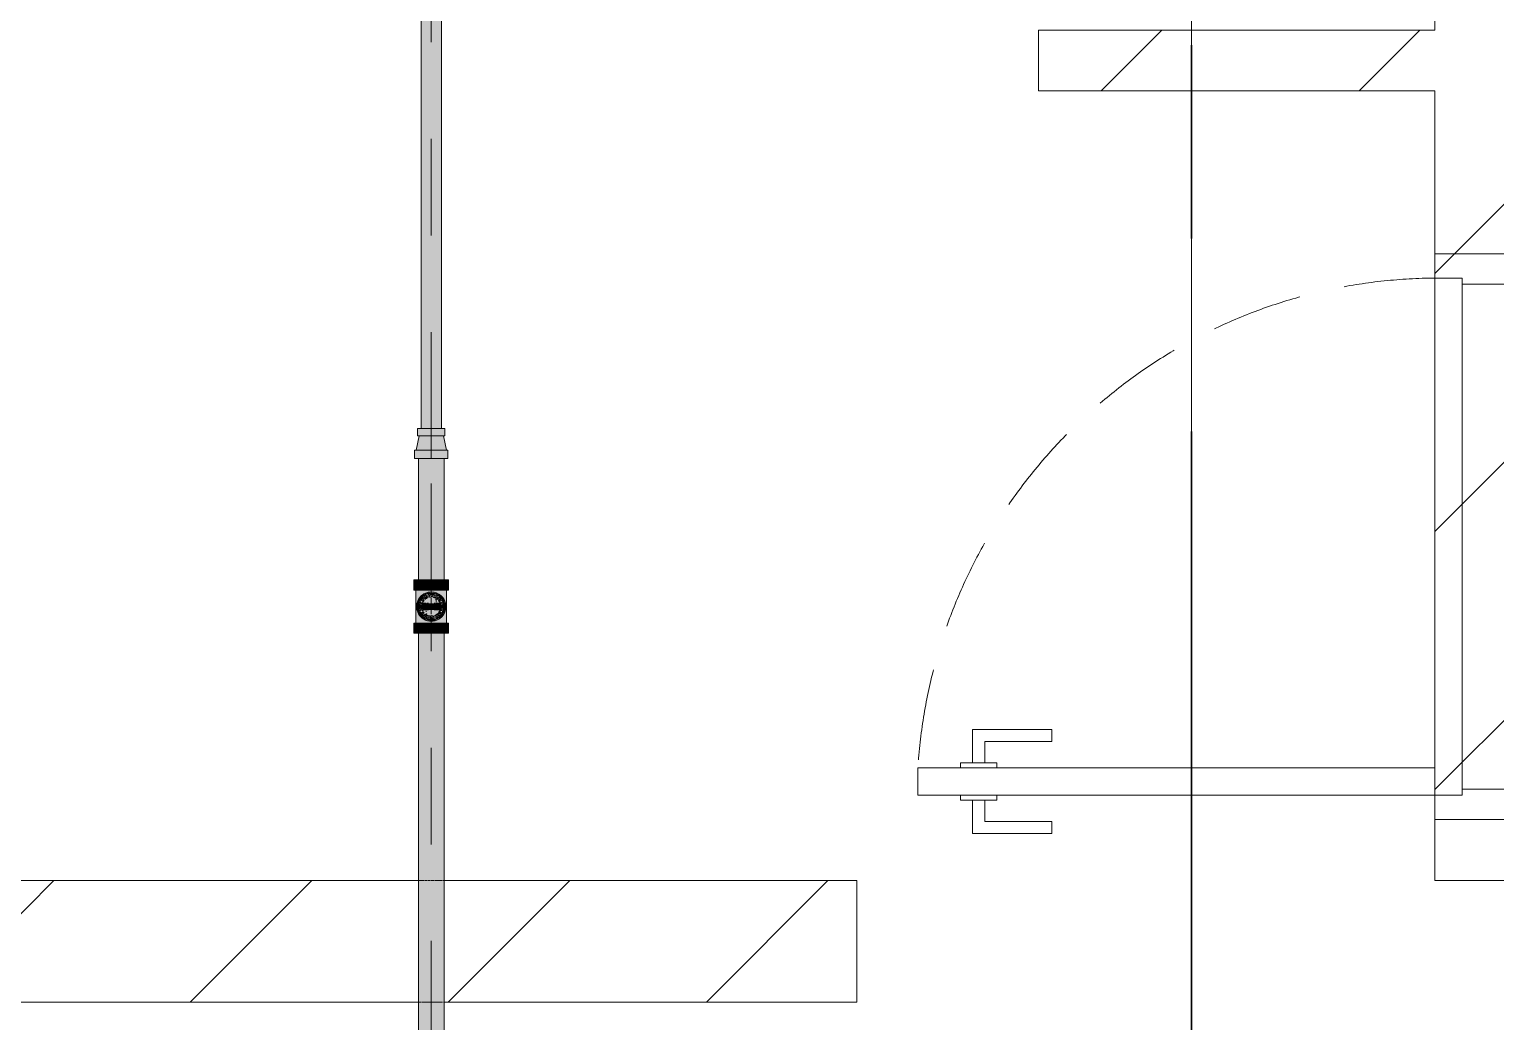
# Model space of a CAD drawing. Header units: millimetres. Extents: x -4000 to 187956, y -58990 to 162485.
# Drawn here: x 3589 to 6000, y 135768 to 137399 of the extents above; entities that cross this region are included whole.
import ezdxf

# ---------------------------------------------------------------- set-up
doc = ezdxf.new("R2010")
doc.units = ezdxf.units.MM
for name, pattern in [('Dash - 1_5mm', [225, 150, -75]), ('Dash 1_16_', [317.5, 158.75, -158.75]), ('Grid Line', [2222.5, 1270, -317.5, 317.5, -317.5]), ('Grid Line 12_5mm', [2150, 1250, -300, 300, -300])]:
    doc.linetypes.add(name, pattern=pattern)
for name, color, linetype, lineweight in [('A-DOOR', 31, 'Continuous', 13), ('A-DOOR-FRAM', 31, 'Continuous', 13), ('A-WALL', 113, 'Continuous', 13), ('A-WALL-PATT', 111, 'Continuous', 13), ('F-SPRN', 3, 'Continuous', 9), ('P-PIPE', 3, 'Continuous', 9), ('P-PIPE-CNTR', 3, 'Continuous', 9), ('S-GRID', 1, 'Continuous', 30)]:
    doc.layers.add(name, color=color, linetype=linetype, lineweight=lineweight)
pattern_1 = [(45, (0, 0), (-212.13203, 212.13203), [])]

# ---------------------------------------------------------------- blocks, each defined once
blk = doc.blocks.new('MP_DR_Single Swing_Miscellaneous - 2200x850_FR_SOLID CORE-V762-FFS - TANG 1')
at = {"layer": 'A-DOOR', "color": 163, "lineweight": 15}
for p, q in [((425, -100), (380, -100)), ((380, -820), (380, -880)), ((425, -880), (425, -820))]:
    blk.add_line(p, q, dxfattribs=at)
at = {"layer": 'A-DOOR', "color": 174, "lineweight": 15}
for p, q in [((380, -100), (380, -820)), ((425, -820), (425, -100)), ((380, -880), (380, -950)), ((425, -950), (425, -880)), ((380, -950), (425, -950))]:
    blk.add_line(p, q, dxfattribs=at)
at = {"layer": 'A-DOOR', "lineweight": 9}
for p, q in [((337, -730), (317, -730)), ((317, -730), (317, -860)), ((337, -840), (337, -730)), ((488, -730), (468, -730)), ((468, -730), (468, -840)), ((488, -860), (488, -730)), ((372, -840), (337, -840)), ((380, -820), (372, -820)), ((372, -820), (372, -840)), ((372, -840), (372, -860)), ((372, -860), (372, -840)), ((380, -880), (380, -820)), ((425, -820), (425, -880)), ((433, -820), (425, -820)), ((433, -840), (433, -820)), ((433, -860), (433, -840)), ((468, -840), (433, -840)), ((433, -840), (433, -860)), ((317, -860), (372, -860)), ((372, -860), (372, -880)), ((433, -880), (433, -860)), ((433, -860), (488, -860)), ((372, -880), (380, -880)), ((425, -880), (433, -880))]:
    blk.add_line(p, q, dxfattribs=at)
at = {"layer": 'A-DOOR', "linetype": 'Dash - 1_5mm', "lineweight": 9}
blk.add_arc((433.8, -92.8), 858.8, 180.4774, 266.4076, dxfattribs=at)
at = {"layer": 'A-DOOR-FRAM', "color": 91, "lineweight": 15}
for p, q in [((-465, -100), (-465, 100)), ((-465, 100), (465, 100)), ((465, 100), (465, -100)), ((380, -100), (-465, -100)), ((465, -100), (425, -100))]:
    blk.add_line(p, q, dxfattribs=at)
at = {"layer": 'A-DOOR-FRAM', "color": 81, "lineweight": 15}
for p, q in [((-465, 100), (-465, -100)), ((-415, 100), (-465, 100)), ((415, 100), (-415, 100)), ((-415, 100), (-415, -55)), ((-415, 100), (-415, -55)), ((415, -55), (415, 100)), ((415, 100), (465, 100)), ((415, -55), (415, 100)), ((465, 100), (465, -100)), ((-415, -55), (-425, -55)), ((-425, -55), (-425, -100)), ((425, -55), (-425, -55)), ((-425, -55), (-425, -100)), ((-415, -55), (415, -55)), ((425, -55), (415, -55)), ((425, -100), (425, -55)), ((425, -100), (425, -55)), ((-465, -100), (-425, -100)), ((-425, -100), (380, -100)), ((425, -100), (380, -100)), ((465, -100), (425, -100))]:
    blk.add_line(p, q, dxfattribs=at)
at = {"layer": 'A-DOOR-FRAM', "color": 71, "lineweight": 15}
blk.add_line((380, -100), (425, -100), dxfattribs=at)
blk = doc.blocks.new('CMF2_NHAXUONG_A_rvt-1-FFS - TANG 1')
at = {"layer": 'A-WALL-PATT', "lineweight": 9}
h = blk.add_hatch(dxfattribs=at)
h.set_pattern_fill('FP_12', color=250, style=0, pattern_type=2)
h.set_pattern_definition(pattern_1)
h.paths.add_polyline_path([(6100.2, 136000), (6100.2, 139800), (5900.2, 139800), (5900.2, 136000)])
h = blk.add_hatch(dxfattribs=at)
h.set_pattern_fill('FP_12', color=250, style=0, pattern_type=2)
h.set_pattern_definition(pattern_1)
h.paths.add_polyline_path([(5900.2, 137297.6), (5900.2, 137397.6), (5248.6, 137397.6), (5248.6, 137297.6)])
h = blk.add_hatch(dxfattribs=at)
h.set_pattern_fill('FP_12', color=250, style=0, pattern_type=2)
h.set_pattern_definition(pattern_1)
h.paths.add_polyline_path([(4949.8, 135799.9), (4949.8, 135999.9), (499.8, 135999.9), (499.8, 135799.9), (2823.6, 135799.9)])
at = {"layer": 'A-WALL', "color": 50, "lineweight": 15}
for p, q in [((5900.2, 139450.1), (5900.2, 137397.6)), ((5900.2, 137397.6), (5248.6, 137397.6)), ((5248.6, 137397.6), (5248.6, 137297.6)), ((5248.6, 137297.6), (5900.2, 137297.6)), ((5900.2, 137297.6), (5900.2, 136000)), ((4228.9, 135999.9), (3449.8, 135999.9)), ((4949.8, 135999.9), (4271.1, 135999.9)), ((4949.8, 135799.9), (4949.8, 135999.9)), ((5900.2, 136000), (6100.2, 136000)), ((1271.1, 135799.9), (4228.9, 135799.9)), ((4271.1, 135799.9), (4949.8, 135799.9))]:
    blk.add_line(p, q, dxfattribs=at)
at = {"layer": 'A-WALL', "color": 35, "lineweight": 15}
for p, q in [((5900.2, 137030.1), (5900.2, 136100.1)), ((5900.2, 137030.1), (6100.2, 137030.1)), ((5900.2, 136100.1), (6100.2, 136100.1)), ((4228.9, 135999.9), (3449.8, 135999.9)), ((4949.8, 135999.9), (4271.1, 135999.9)), ((4949.8, 135999.9), (4949.8, 135799.9)), ((1271.1, 135799.9), (4228.9, 135799.9)), ((4271.1, 135799.9), (4949.8, 135799.9))]:
    blk.add_line(p, q, dxfattribs=at)
at = {"layer": 'A-WALL', "color": 14, "lineweight": 15}
for p, q in [((4231.3, 135999.9), (4229.6, 135999.9)), ((4234.4, 135999.9), (4231.7, 135999.9)), ((4238.5, 135999.9), (4235.1, 135999.9)), ((4243.5, 135999.9), (4239.5, 135999.9)), ((4248.9, 135999.9), (4244.5, 135999.9)), ((4254.3, 135999.9), (4250, 135999.9)), ((4259.5, 135999.9), (4255.5, 135999.9)), ((4264, 135999.9), (4260.5, 135999.9)), ((4267.6, 135999.9), (4264.9, 135999.9)), ((4269.9, 135999.9), (4268.3, 135999.9)), ((4229.6, 135799.9), (4231.1, 135799.9)), ((4231.7, 135799.9), (4234, 135799.9)), ((4235.1, 135799.9), (4267.2, 135799.9)), ((4268.3, 135799.9), (4269.7, 135799.9))]:
    blk.add_line(p, q, dxfattribs=at)
at = {"layer": 'A-WALL', "color": 15, "lineweight": 15}
for p, q in [((4231.3, 135999.9), (4229.6, 135999.9)), ((4234.4, 135999.9), (4231.7, 135999.9)), ((4238.5, 135999.9), (4235.1, 135999.9)), ((4243.5, 135999.9), (4239.5, 135999.9)), ((4248.9, 135999.9), (4244.5, 135999.9)), ((4254.3, 135999.9), (4250, 135999.9)), ((4259.5, 135999.9), (4255.5, 135999.9)), ((4264, 135999.9), (4260.5, 135999.9)), ((4267.6, 135999.9), (4264.9, 135999.9)), ((4269.9, 135999.9), (4268.3, 135999.9)), ((4229.6, 135799.9), (4231.1, 135799.9)), ((4231.7, 135799.9), (4234, 135799.9)), ((4235.1, 135799.9), (4267.2, 135799.9)), ((4268.3, 135799.9), (4269.7, 135799.9))]:
    blk.add_line(p, q, dxfattribs=at)
at = {"layer": 'S-GRID', "linetype": 'Grid Line 12_5mm', "lineweight": 9}
blk.add_line((5500, 161185.2), (5500, -16487.4), dxfattribs=at)
at = {"layer": 'A-DOOR', "color": 250, "lineweight": 9, "rotation": 270}
blk.add_blockref('MP_DR_Single Swing_Miscellaneous - 2200x850_FR_SOLID CORE-V762-FFS - TANG 1', (6000.2, 136565.1), dxfattribs=at)
blk = doc.blocks.new('Sprinkler_Up - DN20-V192-FFS - TANG 1')
at = {"layer": 'F-SPRN', "transparency": 33554534}
for points in [[(-22.2, 0), (-3.9, 0.7), (-1.7, 2.9), (-1.2, 3.5), (-0.6, 4), (0.6, 4), (1.2, 3.5), (1.7, 2.9), (4.6, 0), (22.2, 0), (17.8, 13.2), (6.9, 21.2), (-6.9, 21.2), (-18, 13.1), (-20.5, 5.2)], [(3.4, -21.2), (6.9, -21.2), (18, -13.1), (22.2, 0), (3.9, -0.7), (1.7, -2.9), (1.2, -3.5), (0.6, -4), (-0.6, -4), (-1.2, -3.5), (-1.7, -2.9), (-4.6, 0), (-22.2, 0), (-18, -13.1), (-6.9, -21.2), (0, -21.2)], [(0, -16.7), (4.3, -16.1), (11.8, -11.8), (16.1, -4.3), (16.1, 4.3), (9.9, 13.2), (8.3, 14.4), (0, 16.7), (-4.3, 16.1), (-11.8, 11.8), (-16.1, 4.3), (-16.1, -4.3), (-11.8, -11.8), (-8.3, -14.4)], [(0, -15.6), (7.8, -13.5), (13.5, -7.8), (15.1, -4), (15.1, 4), (13.5, 7.8), (7.8, 13.5), (0, 15.6), (-9.2, 12.4), (-11, 11), (-15.1, 4), (-15.1, -4), (-9.2, -12.4), (-7.8, -13.5)], [(-10.9, -5.5), (-10.9, 5.4), (-14.5, 5.4), (-14.5, -5.5)], [(-10.9, -5.5), (-7.7, -5.5), (-7.7, 5.4), (-10.9, 5.4)], [(0, -5.5), (0, 5.4), (-7.7, 5.4), (-7.7, -5.5)], [(5.7, 0), (2.9, 4.9), (-2.9, 4.9), (-5.7, 0), (0, 0)], [(2.9, -4.9), (5.7, 0), (-5.7, 0), (-2.9, -4.9)], [(0, 0), (4.6, 0), (0, 4.6), (-4.6, 0)], [(0, -4.6), (4.6, 0), (-4.6, 0)], [(0, -2.6), (1.3, 0), (-1.8, 0)], [(-1.3, 0), (1.8, 0), (0, 2.6)], [(7.7, -5.5), (7.7, 5.4), (0, 5.4), (0, -5.5)], [(10.9, -5.5), (10.9, 5.4), (7.7, 5.4), (7.7, -5.5)], [(14.5, -5.5), (14.5, 5.4), (10.9, 5.4), (10.9, -5.5)]]:
    blk.add_hatch(color=1, dxfattribs=at).paths.add_polyline_path(points)
at = {"layer": 'F-SPRN', "color": 1}
for p, q in [((-11.5, 5.4), (-14.5, 5.4)), ((-14.5, 5.4), (-11.3, 5.4)), ((-14.5, 5.4), (-14.5, 3.7)), ((-14.5, 3.3), (-14.5, 0)), ((-11.5, 5.4), (-11.5, 4)), ((-10.9, 1.9), (-10.9, 3.6)), ((-10.8, 5.4), (-9.2, 5.4)), ((-8.1, 5.4), (-10.8, 5.4)), ((-8.1, 5.4), (-8.1, 2.8)), ((-8.1, 2.5), (-8.1, 0.7)), ((-7.7, 4.8), (-7.7, 2.7)), ((-7.7, 4.8), (-7.7, 2.7)), ((-7.7, 2.1), (-7.7, 0.5)), ((-7.7, 2.1), (-7.7, 0.5)), ((-6.7, 5.4), (-4.7, 5.4)), ((-5.8, 3.8), (-5.8, 2.2)), ((-2.1, 0), (-2.1, 0)), ((-2.1, 0), (-2.1, -0.1)), ((0, 2.1), (-0.1, 2.1)), ((2.1, 0), (2.1, 0.1)), ((2.1, 0), (2.1, 0)), ((4.7, 5.4), (6.5, 5.4)), ((7.7, 5.4), (10.8, 5.4)), ((7.7, 5.2), (7.7, 2.7)), ((7.7, 5.2), (7.7, 2.7)), ((7.7, 2.3), (7.7, 0.5)), ((7.7, 2.3), (7.7, 0.5)), ((10.8, 5.4), (8.1, 5.4)), ((8.1, 5.4), (8.1, 2.8)), ((8.1, 2.5), (8.1, 0.4)), ((10.9, 5.4), (14.5, 5.4)), ((10.9, 3.6), (10.9, 0.2)), ((14.5, 5.4), (11.5, 5.4)), ((11.5, 5.4), (11.5, 4)), ((11.5, 3), (11.5, 0.2)), ((14.5, 5.4), (14.5, -5.5)), ((-14.5, -1.3), (-14.5, -3.7)), ((-11.1, -5.5), (-14.5, -5.5)), ((-14.5, -5.5), (-11.5, -5.5)), ((-10.9, -2.6), (-10.9, -1.3)), ((-10.8, -5.5), (-8.1, -5.5)), ((-7.8, -5.5), (-10.8, -5.5)), ((-8.1, -4.2), (-8.1, -5.5)), ((-7.7, -2.7), (-7.7, -4)), ((-7.7, -2.7), (-7.7, -4)), ((-7, -5.5), (-5.8, -5.5)), ((-4.8, -5.5), (-7, -5.5)), ((-5.8, -2.3), (-5.8, -3.8)), ((-2.1, -0.3), (-2, -0.4)), ((-2, -0.4), (-2, -0.5)), ((-2, -0.5), (-2, -0.6)), ((-2, -0.6), (-2, -0.7)), ((-2, -0.7), (-1.9, -0.7)), ((-1.9, -0.7), (-1.9, -0.8)), ((-1.9, -0.8), (-1.9, -0.9)), ((-1.9, -0.9), (-1.8, -1)), ((-1.8, -1), (-1.8, -1.1)), ((-1.8, -1), (-1.8, -1)), ((-1.8, -1.1), (-1.7, -1.2)), ((-1.7, -1.2), (-1.6, -1.3)), ((-1.7, -1.2), (-1.7, -1.2)), ((-1.6, -1.3), (-1.6, -1.4)), ((-1.6, -1.4), (-1.5, -1.4)), ((-1.5, -1.4), (-1.4, -1.5)), ((-1.4, -1.5), (-1.3, -1.6)), ((-1.4, -1.5), (-1.4, -1.5)), ((-1.3, -1.6), (-1.3, -1.7)), ((-1.3, -1.7), (-1.2, -1.7)), ((-1.2, -1.7), (-1.1, -1.7)), ((-1.1, -1.7), (-1.1, -1.8)), ((-1.1, -1.8), (-1, -1.8)), ((-1, -1.8), (-0.9, -1.9)), ((-0.9, -1.9), (-0.8, -1.9)), ((-0.8, -1.9), (-0.7, -2)), ((-0.8, -1.9), (-0.8, -1.9)), ((-0.7, -2), (-0.6, -2)), ((-0.6, -2), (-0.5, -2)), ((-0.5, -2), (-0.4, -2)), ((-0.4, -2), (-0.3, -2.1)), ((-0.4, -2), (-0.4, -2)), ((-0.3, -2.1), (-0.2, -2.1)), ((-0.2, -2.1), (-0.1, -2.1)), ((-0.1, -2.1), (0, -2.1)), ((0, -2.1), (0.1, -2.1)), ((0.1, -2.1), (0.2, -2.1)), ((0.1, -2.1), (0.1, -2.1)), ((0.2, -2.1), (0.3, -2.1)), ((0.3, -2.1), (0.4, -2)), ((0.4, -2), (0.5, -2)), ((0.5, -2), (0.6, -2)), ((0.6, -2), (0.7, -2)), ((0.6, -2), (0.6, -2)), ((0.7, -2), (0.8, -1.9)), ((0.8, -1.9), (0.9, -1.9)), ((0.9, -1.9), (1, -1.8)), ((0.9, -1.9), (0.9, -1.9)), ((1, -1.8), (1.1, -1.8)), ((1.1, -1.8), (1.2, -1.7)), ((1.2, -1.7), (1.3, -1.6)), ((1.2, -1.7), (1.2, -1.7)), ((1.3, -1.6), (1.4, -1.6)), ((1.4, -1.5), (1.5, -1.5)), ((1.4, -1.6), (1.4, -1.5)), ((1.5, -1.4), (1.6, -1.3)), ((1.5, -1.5), (1.5, -1.4)), ((1.6, -1.3), (1.7, -1.2)), ((1.6, -1.3), (1.6, -1.3)), ((1.7, -1.1), (1.8, -1.1)), ((1.7, -1.2), (1.7, -1.1)), ((1.8, -1), (1.9, -0.9)), ((1.8, -1.1), (1.8, -1)), ((1.9, -0.8), (2, -0.7)), ((1.9, -0.8), (1.9, -0.8)), ((1.9, -0.9), (1.9, -0.8)), ((2, -0.4), (2.1, -0.3)), ((2, -0.5), (2, -0.4)), ((2, -0.5), (2, -0.5)), ((2, -0.6), (2, -0.5)), ((2, -0.7), (2, -0.6)), ((2.1, -0.1), (2.1, 0)), ((2.1, -0.2), (2.1, -0.1)), ((2.1, -0.3), (2.1, -0.2)), ((7, -5.5), (4.8, -5.5)), ((5.8, -2.2), (5.8, -3.8)), ((5.8, -5.5), (7, -5.5)), ((7.7, -0.5), (7.7, -2.3)), ((7.7, -0.5), (7.7, -2.3)), ((7.7, -2.7), (7.7, -5.4)), ((7.7, -2.7), (7.7, -5.4)), ((10.8, -5.5), (7.7, -5.5)), ((8.1, -0.4), (8.1, -2.5)), ((8.1, -2.8), (8.1, -5.5)), ((8.1, -5.5), (10.8, -5.5)), ((10.9, -0.2), (10.9, -3.6)), ((14.5, -5.5), (10.9, -5.5)), ((11.5, -0.2), (11.5, -3)), ((11.5, -4), (11.5, -5.5)), ((11.5, -5.5), (14.5, -5.5))]:
    blk.add_line(p, q, dxfattribs=at)
at = {"layer": 'F-SPRN', "color": 1, "flags": 128}
for points in [[(-0.6, 2), (-0.7, 2), (-0.8, 1.9), (-0.9, 1.9), (-0.9, 1.9), (-1, 1.8), (-1.1, 1.8), (-1.2, 1.7), (-1.2, 1.7), (-1.3, 1.6), (-1.4, 1.6), (-1.4, 1.5), (-1.5, 1.5), (-1.5, 1.4), (-1.6, 1.3), (-1.6, 1.3), (-1.7, 1.2), (-1.7, 1.1), (-1.8, 1.1), (-1.8, 1), (-1.9, 0.9), (-1.9, 0.8), (-1.9, 0.8), (-2, 0.7), (-2, 0.6), (-2, 0.5), (-2, 0.5), (-2, 0.4), (-2.1, 0.3), (-2.1, 0.2), (-2.1, 0.1), (-2.1, 0)], [(-0.5, 2), (-0.6, 2), (-0.6, 2)], [(-0.1, 2.1), (-0.1, 2.1), (-0.2, 2.1), (-0.3, 2.1), (-0.4, 2), (-0.5, 2)], [(2.1, 0.1), (2.1, 0.2), (2.1, 0.2), (2.1, 0.3), (2, 0.4), (2, 0.5), (2, 0.6), (2, 0.7), (1.9, 0.7), (1.9, 0.8), (1.9, 0.9), (1.8, 1), (1.8, 1), (1.8, 1.1), (1.7, 1.2), (1.7, 1.2), (1.6, 1.3), (1.6, 1.4), (1.5, 1.4), (1.4, 1.5), (1.4, 1.5), (1.3, 1.6), (1.3, 1.7), (1.2, 1.7), (1.1, 1.7), (1.1, 1.8), (1, 1.8), (0.9, 1.9), (0.8, 1.9), (0.8, 1.9), (0.7, 2), (0.6, 2), (0.5, 2), (0.4, 2), (0.4, 2), (0.3, 2.1), (0.2, 2.1), (0.1, 2.1), (0, 2.1)], [(-2.1, -0.1), (-2.1, -0.2), (-2.1, -0.2), (-2.1, -0.3)]]:
    blk.add_lwpolyline(points, dxfattribs=at)
at = {"layer": 'F-SPRN', "color": 1}
for radius, start, end in [(22.2, 360, 180), (21.9, 165.6773, 179.2615), (21.9, 144.7698, 164.8151), (21.9, 126.6942, 143.2701), (16.7, 167.6802, 180), (16.7, 167.6802, 180), (16.7, 155.3879, 164.9693), (16.7, 155.3879, 164.9693), (15.6, 166.4265, 180), (15.6, 166.4265, 180), (15.6, 150.9409, 165), (15.6, 159.6139, 165), (16.7, 136.7213, 149.931), (16.7, 136.7213, 149.931), (15.6, 150.9409, 156.3845), (15.6, 138.4214, 150), (15.6, 138.4214, 150), (21.9, 108.2621, 125.7507), (16.7, 123.7028, 130.5751), (16.7, 123.7028, 130.5751), (15.6, 120, 133.2078), (15.6, 120, 133.2078), (16.7, 120, 123.7028), (16.7, 120, 123.7028), (16.7, 106.5995, 120), (16.7, 106.5995, 120), (15.6, 114.4363, 119.9813), (15.6, 114.4363, 119.9813), (21.9, 99.348, 107.901), (4.63, 155.7832, 180), (4.63, 155.7832, 180), (16.7, 96.4143, 105), (16.7, 96.4143, 105), (4.63, 109.0192, 138.2703), (4.63, 109.0192, 138.2703), (21.9, 90.145, 98.8503), (15.6, 95.5762, 100.6843), (15.6, 95.5762, 100.6843), (2.56, 109.0192, 168.8278), (2.56, 109.0192, 168.8278), (2.04, 109.0192, 180), (16.7, 83.0684, 90), (16.7, 83.0684, 90), (4.63, 17.9592, 90), (4.63, 17.9592, 90), (3.81, 57.0577, 90), (2.56, 14.5599, 90), (2.56, 14.5599, 90), (2.04, 10.4703, 90), (21.9, 72.5583, 89.4624), (15.6, 75.573, 80.5892), (15.6, 75.573, 80.5892), (3.81, 16.1605, 43.8358), (15.6, 67.5614, 74.5481), (15.6, 67.5614, 74.5481), (16.7, 60, 75), (16.7, 60, 75), (15.6, 60.0187, 65.5637), (15.6, 60.0187, 65.5637), (21.9, 54.2493, 71.7379), (15.6, 58.1192, 60), (15.6, 58.1192, 60), (16.7, 53.0131, 58.5819), (16.7, 53.0131, 58.5819), (15.6, 46.7922, 53.795), (15.6, 46.7922, 53.795), (15.6, 30, 41.5786), (15.6, 30, 41.5786), (16.7, 30, 43.2787), (16.7, 30, 43.2787), (21.9, 37.482, 53.3058), (15.6, 23.6155, 29.5646), (15.6, 15, 29.5646), (15.6, 15, 20.3861), (16.7, 15, 24.6121), (16.7, 15, 24.6121), (15.6, 360, 13.6618), (15.6, 0, 13.6618), (16.7, 360, 12.3198), (16.7, 0, 12.3198), (21.9, 36, 37.482), (21.9, 15.1849, 35.2302), (21.9, 0.7385, 14.3227), (22.2, 180, 360), (21.9, 180.7385, 194.3227), (21.9, 195.1849, 215.2302), (21.9, 216.7299, 233.3058), (16.7, 180, 192.3198), (16.7, 180, 192.3198), (16.7, 195.0307, 204.6121), (16.7, 195.0307, 204.6121), (15.6, 181.9082, 193.6618), (15.6, 181.9082, 193.6618), (15.6, 197.3339, 209.5646), (15.6, 197.3339, 209.5646), (16.7, 210.069, 223.2787), (16.7, 210.069, 223.2787), (15.6, 212.5472, 221.5786), (15.6, 212.5472, 221.5786), (21.9, 234.2493, 251.7379), (16.7, 229.4249, 236.2972), (16.7, 229.4249, 236.2972), (15.6, 233.795, 240), (15.6, 233.795, 240), (16.7, 236.2972, 240), (16.7, 236.2972, 240), (16.7, 240, 255), (16.7, 240, 255), (15.6, 240.0187, 254.5481), (15.6, 240.0187, 254.5481), (21.9, 252.5583, 269.4624), (4.63, 197.9592, 0), (4.63, 197.9592, 360), (15.6, 255, 267.64), (15.6, 255, 267.64), (3.81, 196.1605, 360), (2.56, 191.1677, 270), (2.56, 191.1677, 270), (2.04, 190.4703, 270), (16.7, 263.0684, 270), (16.7, 263.0684, 270), (2.04, 270, 0), (2.56, 270, 0), (2.56, 270, 360), (21.9, 270.145, 278.8503), (15.6, 275.5762, 280.6843), (15.6, 275.5762, 280.6843), (16.7, 276.4143, 285), (16.7, 276.4143, 285), (21.9, 279.348, 287.901), (16.7, 286.5995, 300), (16.7, 286.5995, 300), (15.6, 294.4363, 299.9813), (15.6, 294.4363, 299.9813), (21.9, 288.2621, 305.7507), (15.6, 300, 313.2078), (15.6, 300, 313.2078), (16.7, 301.4181, 310.5751), (16.7, 301.4181, 310.5751), (15.6, 318.4214, 330), (15.6, 318.4214, 330), (16.7, 316.7213, 330), (16.7, 316.7213, 330), (21.9, 306.6942, 323.2701), (15.6, 330.4354, 345), (15.6, 330.4354, 336.3845), (15.6, 339.6139, 345), (15.6, 346.3382, 360), (15.6, 346.3382, 360), (16.7, 335.3879, 345), (16.7, 335.3879, 345), (16.7, 347.6802, 360), (16.7, 347.6802, 360), (21.9, 324.7698, 344.8151), (21.9, 345.6773, 359.2615)]:
    blk.add_arc((0, 0), radius, start, end, dxfattribs=at)
blk = doc.blocks.new('Steel_Transition_Threaded_HoaPhat - Standard-V196-FFS - TANG 1')
at = {"layer": 'P-PIPE', "lineweight": 13, "transparency": 33554534}
h = blk.add_hatch(color=1, dxfattribs=at)
h.paths.add_polyline_path([(4250, 136427.6), (4255.8, 136428.4), (4261.3, 136430.6), (4265.9, 136434.2), (4269.5, 136438.8), (4271.7, 136444.3), (4272.5, 136450.1), (4271.7, 136455.9), (4268, 136463.3), (4265.9, 136466), (4261.3, 136469.6), (4255.8, 136471.8), (4250, 136472.6), (4240.8, 136470.4), (4238.8, 136469.6), (4234.1, 136466), (4230.5, 136461.3), (4228.3, 136455.9), (4227.5, 136450.1), (4228.3, 136444.3), (4230.5, 136438.8), (4234.1, 136434.2), (4240.8, 136429.7), (4244.2, 136428.4)])
h.paths.add_polyline_path([(4250, 136430), (4240.8, 136432.3), (4240, 136432.7), (4235.8, 136435.9), (4232.6, 136440), (4230.6, 136444.9), (4229.9, 136450.1), (4230.6, 136455.3), (4232.6, 136460.1), (4235.8, 136464.3), (4240.8, 136467.9), (4244.8, 136469.5), (4250, 136470.2), (4255.2, 136469.5), (4260.1, 136467.5), (4265, 136463.3), (4267.4, 136460.1), (4269.4, 136455.3), (4270.1, 136450.1), (4269.4, 136444.9), (4267.4, 136440), (4264.2, 136435.9), (4260.1, 136432.7), (4255.2, 136430.7)])
for points in [[(4250, 136430), (4250, 136433.7), (4241.8, 136435.9), (4235.8, 136441.9), (4233.6, 136450.1), (4235.8, 136458.3), (4241.8, 136464.3), (4250, 136466.5), (4250, 136470.2), (4240.8, 136467.9), (4240, 136467.5), (4235.8, 136464.3), (4232.6, 136460.1), (4230.6, 136455.3), (4229.9, 136450.1), (4230.6, 136444.9), (4232.6, 136440), (4235.8, 136435.9), (4240.8, 136432.3), (4244.8, 136430.7)], [(4250, 136430), (4255.2, 136430.7), (4260.1, 136432.7), (4264.2, 136435.9), (4267.4, 136440), (4269.4, 136444.9), (4270.1, 136450.1), (4269.4, 136455.3), (4265, 136463.3), (4264.2, 136464.3), (4260.1, 136467.5), (4255.2, 136469.5), (4250, 136470.2), (4250, 136466.5), (4258.2, 136464.3), (4264.2, 136458.3), (4266.4, 136450.1), (4264.2, 136441.9), (4258.2, 136435.9), (4250, 136433.7)], [(4250, 136431.6), (4254.8, 136432.2), (4259.3, 136434.1), (4263.1, 136437), (4266, 136440.8), (4267.9, 136445.3), (4268.5, 136450.1), (4267.9, 136454.9), (4266, 136459.3), (4262.9, 136463.3), (4259.3, 136466.1), (4254.8, 136468), (4250, 136468.6), (4245.2, 136468), (4240.8, 136466.1), (4236.9, 136463.2), (4234, 136459.3), (4232.1, 136454.9), (4231.5, 136450.1), (4232.1, 136445.3), (4234, 136440.8), (4236.9, 136437), (4240.8, 136434), (4245.2, 136432.2)]]:
    blk.add_hatch(color=1, dxfattribs=at).paths.add_polyline_path(points)
at = {"layer": 'P-PIPE', "color": 20, "lineweight": 13}
for radius, start, end in [(22.5, 90, 270), (22.5, 90, 150), (20.1, 109.6859, 125.0043), (20.1, 100.9975, 105), (20.1, 90.5246, 98.5089), (22.5, 285, 90), (22.5, 270, 90), (20.1, 75.0607, 87.9279), (20.1, 54.9957, 75), (22.5, 165, 210), (22.5, 150, 165), (20.1, 166.0499, 193.9501), (20.1, 150, 162.7449), (18.5, 166.5939, 180), (18.5, 166.5939, 193.4061), (18.5, 180, 193.4061), (18.5, 157.6232, 165), (18.5, 157.6232, 165), (18.5, 195, 202.3768), (18.5, 195, 202.3768), (20.1, 128.8856, 148.1553), (16.4, 168.5467, 178.9063), (16.4, 184.8393, 191.4533), (18.5, 136.4297, 150), (18.5, 136.4297, 150), (16.4, 158.0319, 163.506), (16.4, 143.5463, 150), (18.5, 123.4976, 133.2041), (18.5, 123.4976, 133.2041), (16.4, 115.1607, 124.3569), (18.5, 106.819, 119.7867), (18.5, 106.819, 120), (18.5, 119.7867, 120), (16.4, 107.4657, 111.9681), (18.5, 91.4353, 103.2046), (18.5, 91.4353, 103.2046), (16.4, 96.2132, 104.6042), (18.5, 78.0986, 90), (18.5, 78.0986, 90), (18.5, 60, 75), (18.5, 60, 75), (16.4, 66.9681, 72.9388), (18.5, 46.7959, 56.5024), (18.5, 46.7959, 56.5024), (20.1, 41.3565, 51.1144), (18.5, 45, 45.6133), (18.5, 45, 45.6133), (16.4, 30, 38.0319), (18.5, 30, 43.5703), (18.5, 30, 43.5703), (16.4, 338.0319, 342.8691), (20.1, 31.8447, 40.1323), (16.4, 0, 8.0319), (16.4, 353.5463, 0), (18.5, 15, 22.3768), (18.5, 15, 22.3768), (18.5, 337.6232, 345), (18.5, 337.6232, 345), (20.1, 17.2551, 30), (18.5, 0, 13.4061), (18.5, 346.5939, 13.4061), (18.5, 346.5939, 0), (20.1, 346.0499, 13.9501), (22.5, 210, 225), (20.1, 197.2551, 210), (20.1, 211.8447, 231.1144), (18.5, 210, 223.5703), (18.5, 210, 223.5703), (22.5, 225, 240), (16.4, 210.6635, 216.4537), (18.5, 226.7959, 236.5024), (18.5, 226.7959, 236.5024), (20.1, 234.9957, 255), (22.5, 240, 270), (16.4, 230.4733, 235.6431), (16.4, 235.6431, 240), (18.5, 240, 255), (18.5, 240, 255), (16.4, 240, 246.5955), (16.4, 250.3629, 255), (20.1, 255.0607, 267.9279), (18.5, 258.0986, 270), (18.5, 258.0986, 270), (16.4, 264.1652, 268.506), (22.5, 270, 285), (20.1, 270.5246, 278.5089), (18.5, 271.4353, 283.2046), (18.5, 271.4353, 283.2046), (16.4, 276.2132, 283.9063), (20.1, 280.9975, 285), (16.4, 287.4657, 291.9681), (18.5, 286.819, 300), (18.5, 286.819, 300), (16.4, 293.4045, 300), (20.1, 289.6859, 300), (20.1, 300, 305.0043), (18.5, 303.4976, 313.2041), (18.5, 303.4976, 313.2041), (20.1, 308.8856, 328.1553), (18.5, 316.4297, 330), (18.5, 316.4297, 330), (20.1, 330, 342.7449)]:
    blk.add_arc((4250, 136450.1), radius, start, end, dxfattribs=at)

msp = doc.modelspace()

# ---------------------------------------------------------------- block references
at = {"lineweight": 5}
msp.add_blockref('CMF2_NHAXUONG_A_rvt-1-FFS - TANG 1', (0, 0), dxfattribs=at)

# ---------------------------------------------------------------- next in the draw order: hatches: boundary and pattern name
at = {"layer": 'P-PIPE', "transparency": 33554534}
for points in [[(4250, 136742.6), (4250, 139409.5), (4233.3, 139409.5), (4233.9, 136742.6), (4245.7, 136742.6)], [(4250, 136742.6), (4266.7, 136742.6), (4266.1, 139409.5), (4250, 139409.5), (4250, 136828.3)], [(4234.1, 136730.8), (4272.5, 136730.8), (4271.7, 136742.6), (4227.5, 136742.6), (4228.3, 136730.8), (4230.5, 136730.8)], [(4262.4, 136706.9), (4274.8, 136706.9), (4269.4, 136730.8), (4229.9, 136730.8), (4226.1, 136706.9), (4256.4, 136706.9)], [(4269.3, 136693.6), (4277.4, 136693.6), (4276.4, 136706.9), (4222.7, 136706.9), (4223.6, 136693.6), (4263.7, 136693.6)], [(4239.5, 136493.8), (4250, 136493.8), (4250, 136693.6), (4228.9, 136693.6), (4229.6, 136493.8), (4235.1, 136493.8)], [(4250, 136493.8), (4271.1, 136493.8), (4270.4, 136693.6), (4250, 136693.6), (4250, 136536.3)], [(4242.6, 136477.1), (4250, 136477.1), (4250, 136493.8), (4221.4, 136493.8), (4222.3, 136477.1), (4240.8, 136477.1)], [(4278.6, 136477.1), (4277.7, 136493.8), (4250, 136493.8), (4250, 136477.1), (4277.7, 136477.1)], [(4240.8, 136423.1), (4250, 136423.1), (4250, 136428.9), (4240.8, 136431.3), (4233.9, 136436.8), (4231.7, 136439.4), (4229.2, 136446.2), (4229.2, 136454), (4233.9, 136463.4), (4237.7, 136467), (4244.3, 136470.2), (4250, 136471.2), (4250, 136477.1), (4224.7, 136477.1), (4225.6, 136423.1), (4240.4, 136423.1)], [(4250, 136426), (4256.2, 136426.8), (4262.1, 136429.2), (4267.1, 136433), (4270.9, 136438), (4273.3, 136443.8), (4274.1, 136450.1), (4273.3, 136456.3), (4270, 136463.3), (4267.1, 136467.1), (4262.1, 136471), (4256.2, 136473.4), (4250, 136474.2), (4240.8, 136472.2), (4237.9, 136471), (4233, 136467.1), (4229.1, 136462.1), (4226.7, 136456.3), (4225.9, 136450.1), (4226.7, 136443.8), (4229.1, 136438), (4233, 136433), (4240.8, 136428), (4243.8, 136426.8)], [(4271.9, 136423.1), (4275.3, 136423.1), (4274.4, 136477.1), (4250, 136477.1), (4250, 136471.2), (4259.2, 136468.9), (4266.1, 136463.4), (4268.3, 136460.7), (4270.8, 136454), (4270.8, 136446.2), (4266.1, 136436.8), (4262.3, 136433.2), (4255.7, 136430), (4250, 136428.9), (4250, 136423.1), (4267.9, 136423.1)], [(4241.7, 136435.6), (4242.8, 136437.6), (4241.7, 136441.7), (4242.8, 136445.9), (4245.8, 136449), (4257.2, 136454.3), (4258.4, 136458.4), (4256.7, 136463.3), (4255.9, 136464.3), (4250, 136466.8), (4241.7, 136464.6), (4235.5, 136458.4), (4233.3, 136450.1), (4235.5, 136441.7), (4240.8, 136436.3)], [(4250, 136433.4), (4258.4, 136435.6), (4261.8, 136438.3), (4266.1, 136445.8), (4266.1, 136454.4), (4260, 136463.3), (4258.4, 136464.6), (4250, 136466.8), (4245.7, 136466.2), (4238.2, 136461.9), (4233.9, 136454.4), (4233.9, 136445.8), (4238.2, 136438.3), (4241.7, 136435.6)], [(4242.6, 136406.5), (4250, 136406.5), (4250, 136423.1), (4221.4, 136423.1), (4222.3, 136406.5), (4240.8, 136406.5)], [(4278.6, 136406.5), (4277.7, 136423.1), (4250, 136423.1), (4250, 136406.5), (4277.7, 136406.5)], [(4250, 134471.7), (4250, 136406.5), (4228.9, 136406.5), (4229.6, 134471.7), (4244.5, 134471.7)], [(4250, 134471.7), (4271.1, 134471.7), (4270.4, 136406.5), (4250, 136406.5), (4250, 134492.2)]]:
    msp.add_hatch(color=1, dxfattribs=at).paths.add_polyline_path(points)

# ---------------------------------------------------------------- next in the draw order: linework, layer by layer
at = {"layer": 'P-PIPE', "color": 20, "lineweight": 13}
for p, q in [((4233.3, 139409.5), (4233.3, 136742.6)), ((4266.7, 136742.6), (4266.7, 139409.5)), ((4227.5, 136742.6), (4227.5, 136730.8)), ((4233.2, 136742.6), (4227.5, 136742.6)), ((4272.5, 136742.6), (4227.5, 136742.6)), ((4233.3, 136742.6), (4233.9, 136742.6)), ((4234, 136742.6), (4238.2, 136742.6)), ((4238.1, 136742.6), (4234.1, 136742.6)), ((4238.7, 136742.6), (4261.3, 136742.6)), ((4244.2, 136742.6), (4238.8, 136742.6)), ((4250, 136742.6), (4244.2, 136742.6)), ((4255.8, 136742.6), (4250, 136742.6)), ((4261.3, 136742.6), (4255.8, 136742.6)), ((4261.8, 136742.6), (4266, 136742.6)), ((4265.9, 136742.6), (4261.9, 136742.6)), ((4266.1, 136742.6), (4266.7, 136742.6)), ((4272.5, 136742.6), (4266.8, 136742.6)), ((4272.5, 136730.8), (4272.5, 136742.6)), ((4229.9, 136730.8), (4225.2, 136706.9)), ((4227.5, 136730.8), (4272.5, 136730.8)), ((4227.5, 136730.8), (4228.3, 136730.8)), ((4228.3, 136730.8), (4229.8, 136730.8)), ((4230.6, 136730.8), (4234.1, 136730.8)), ((4234.1, 136730.8), (4238.8, 136730.8)), ((4238.8, 136730.8), (4244.2, 136730.8)), ((4244.8, 136730.8), (4250, 136730.8)), ((4250, 136730.8), (4255.2, 136730.8)), ((4255.8, 136730.8), (4261.3, 136730.8)), ((4261.3, 136730.8), (4265.9, 136730.8)), ((4265.9, 136730.8), (4269.4, 136730.8)), ((4274.8, 136706.9), (4270.1, 136730.8)), ((4270.2, 136730.8), (4272.5, 136730.8)), ((4222.7, 136706.9), (4222.7, 136693.6)), ((4225, 136706.9), (4222.7, 136706.9)), ((4277.4, 136706.9), (4222.7, 136706.9)), ((4222.7, 136693.6), (4277.4, 136693.6)), ((4222.7, 136693.6), (4228.7, 136693.6)), ((4230.7, 136706.9), (4226.3, 136706.9)), ((4228.9, 136693.6), (4228.9, 136493.8)), ((4229.6, 136693.6), (4228.9, 136693.6)), ((4236.3, 136706.9), (4230.7, 136706.9)), ((4268.3, 136693.6), (4231.7, 136693.6)), ((4231.7, 136693.6), (4236.3, 136693.6)), ((4242.9, 136706.9), (4236.3, 136706.9)), ((4236.3, 136693.6), (4242.9, 136693.6)), ((4242.9, 136693.6), (4250, 136693.6)), ((4250, 136706.9), (4243.6, 136706.9)), ((4256.4, 136706.9), (4250, 136706.9)), ((4250, 136693.6), (4257.1, 136693.6)), ((4263.7, 136706.9), (4257.1, 136706.9)), ((4257.1, 136693.6), (4263.7, 136693.6)), ((4269.3, 136706.9), (4263.7, 136706.9)), ((4263.7, 136693.6), (4268.4, 136693.6)), ((4273.7, 136706.9), (4269.3, 136706.9)), ((4271.1, 136693.6), (4270.4, 136693.6)), ((4271.1, 136493.8), (4271.1, 136693.6)), ((4271.3, 136693.6), (4276.4, 136693.6)), ((4276.4, 136706.9), (4275, 136706.9)), ((4277.4, 136706.9), (4276.4, 136706.9)), ((4276.4, 136693.6), (4277.4, 136693.6)), ((4277.4, 136693.6), (4277.4, 136706.9)), ((4221.4, 136493.8), (4221.4, 136477.1)), ((4222.3, 136493.8), (4221.4, 136493.8)), ((4250, 136493.8), (4221.4, 136493.8)), ((4225.2, 136493.8), (4222.3, 136493.8)), ((4228.8, 136493.8), (4225.2, 136493.8)), ((4228.9, 136493.8), (4229.6, 136493.8)), ((4229.7, 136493.8), (4235.1, 136493.8)), ((4235, 136493.8), (4229.8, 136493.8)), ((4235.6, 136493.8), (4264.4, 136493.8)), ((4242.6, 136493.8), (4235.7, 136493.8)), ((4250, 136493.8), (4242.6, 136493.8)), ((4257.4, 136493.8), (4250, 136493.8)), ((4278.6, 136493.8), (4250, 136493.8)), ((4264.3, 136493.8), (4257.4, 136493.8)), ((4264.9, 136493.8), (4270.3, 136493.8)), ((4270.2, 136493.8), (4265, 136493.8)), ((4270.4, 136493.8), (4271.1, 136493.8)), ((4278.6, 136493.8), (4271.2, 136493.8)), ((4278.6, 136477.1), (4278.6, 136493.8)), ((4221.4, 136477.1), (4224.6, 136477.1)), ((4221.4, 136477.1), (4250, 136477.1)), ((4224.7, 136477.1), (4224.7, 136423.1)), ((4225.6, 136477.1), (4224.7, 136477.1)), ((4225.6, 136477.1), (4224.7, 136477.1)), ((4225.5, 136477.1), (4229.8, 136477.1)), ((4228.1, 136477.1), (4225.6, 136477.1)), ((4228.1, 136477.1), (4225.6, 136477.1)), ((4232.1, 136477.1), (4228.1, 136477.1)), ((4232.1, 136477.1), (4228.1, 136477.1)), ((4229.8, 136477.1), (4234.7, 136477.1)), ((4234.6, 136477.1), (4232.1, 136477.1)), ((4242.6, 136477.1), (4232.1, 136477.1)), ((4237.4, 136477.1), (4235.6, 136477.1)), ((4235.7, 136477.1), (4240.3, 136477.1)), ((4240.3, 136477.1), (4237.4, 136477.1)), ((4243.4, 136477.1), (4250, 136477.1)), ((4250, 136477.1), (4243.5, 136477.1)), ((4250, 136477.1), (4243.5, 136477.1)), ((4250, 136477.1), (4256.6, 136477.1)), ((4250, 136477.1), (4278.6, 136477.1)), ((4256.5, 136477.1), (4250, 136477.1)), ((4256.5, 136477.1), (4250, 136477.1)), ((4267.9, 136477.1), (4257.4, 136477.1)), ((4258.1, 136477.1), (4264.3, 136477.1)), ((4262.6, 136477.1), (4258.1, 136477.1)), ((4264.4, 136477.1), (4262.6, 136477.1)), ((4265.3, 136477.1), (4270.2, 136477.1)), ((4267.9, 136477.1), (4265.4, 136477.1)), ((4271.9, 136477.1), (4267.9, 136477.1)), ((4271.9, 136477.1), (4267.9, 136477.1)), ((4270.2, 136477.1), (4274.5, 136477.1)), ((4274.4, 136477.1), (4271.9, 136477.1)), ((4275.3, 136477.1), (4271.9, 136477.1)), ((4275.3, 136477.1), (4274.4, 136477.1)), ((4275.3, 136423.1), (4275.3, 136477.1)), ((4275.4, 136477.1), (4278.6, 136477.1)), ((4221.4, 136423.1), (4221.4, 136406.5)), ((4222.3, 136423.1), (4221.4, 136423.1)), ((4250, 136423.1), (4221.4, 136423.1)), ((4224.6, 136423.1), (4222.3, 136423.1)), ((4224.7, 136423.1), (4225.6, 136423.1)), ((4224.7, 136423.1), (4225.6, 136423.1)), ((4229.8, 136423.1), (4225.5, 136423.1)), ((4225.6, 136423.1), (4228.1, 136423.1)), ((4225.6, 136423.1), (4242.6, 136423.1)), ((4228.1, 136423.1), (4232.1, 136423.1)), ((4234.7, 136423.1), (4229.8, 136423.1)), ((4232.1, 136423.1), (4234.6, 136423.1)), ((4235.6, 136423.1), (4237.4, 136423.1)), ((4240.3, 136423.1), (4235.7, 136423.1)), ((4237.4, 136423.1), (4240.3, 136423.1)), ((4250, 136423.1), (4243.4, 136423.1)), ((4243.5, 136423.1), (4250, 136423.1)), ((4243.5, 136423.1), (4250, 136423.1)), ((4256.6, 136423.1), (4250, 136423.1)), ((4278.6, 136423.1), (4250, 136423.1)), ((4250, 136423.1), (4256.5, 136423.1)), ((4250, 136423.1), (4256.5, 136423.1)), ((4257.4, 136423.1), (4274.4, 136423.1)), ((4264.3, 136423.1), (4258.1, 136423.1)), ((4258.1, 136423.1), (4262.6, 136423.1)), ((4262.6, 136423.1), (4264.4, 136423.1)), ((4270.2, 136423.1), (4265.3, 136423.1)), ((4265.4, 136423.1), (4267.9, 136423.1)), ((4267.9, 136423.1), (4271.9, 136423.1)), ((4274.5, 136423.1), (4270.2, 136423.1)), ((4271.9, 136423.1), (4274.4, 136423.1)), ((4274.4, 136423.1), (4275.3, 136423.1)), ((4274.4, 136423.1), (4275.3, 136423.1)), ((4278.6, 136423.1), (4275.4, 136423.1)), ((4278.6, 136406.5), (4278.6, 136423.1)), ((4221.4, 136406.5), (4225.2, 136406.5)), ((4221.4, 136406.5), (4250, 136406.5)), ((4225.2, 136406.5), (4228.8, 136406.5)), ((4228.9, 136406.5), (4228.9, 134471.7)), ((4229.6, 136406.5), (4228.9, 136406.5)), ((4235.1, 136406.5), (4229.7, 136406.5)), ((4229.8, 136406.5), (4235, 136406.5)), ((4264.4, 136406.5), (4235.6, 136406.5)), ((4235.7, 136406.5), (4242.6, 136406.5)), ((4242.6, 136406.5), (4250, 136406.5)), ((4250, 136406.5), (4257.4, 136406.5)), ((4250, 136406.5), (4278.6, 136406.5)), ((4257.4, 136406.5), (4264.3, 136406.5)), ((4270.3, 136406.5), (4264.9, 136406.5)), ((4265, 136406.5), (4270.2, 136406.5)), ((4271.1, 136406.5), (4270.4, 136406.5)), ((4271.1, 134471.7), (4271.1, 136406.5)), ((4271.2, 136406.5), (4274.8, 136406.5)), ((4274.8, 136406.5), (4278.6, 136406.5))]:
    msp.add_line(p, q, dxfattribs=at)
for radius, start, end in [(24.1, 90, 270), (24.1, 120, 135), (21.1, 115.9177, 125.8689), (24.1, 90, 120), (21.1, 99.731, 105), (21.1, 90, 98.0211), (24.1, 285, 90), (24.1, 270, 90), (21.1, 75, 90), (21.1, 54.4236, 65.5764), (24.1, 135, 255), (21.1, 165.7378, 177.7452), (21.1, 182.0242, 192.7707), (21.1, 158.0211, 165), (21.1, 150, 154.6013), (21.1, 128.0211, 141.8404), (21.1, 39.3488, 51.9789), (21.1, 26.4435, 30), (21.1, 15, 21.9789), (21.1, 2.0242, 14.2622), (21.1, 345.7378, 351.9789), (21.1, 353.0708, 357.9758), (21.1, 195, 203.0211), (21.1, 205.3987, 210), (21.1, 213.8363, 218.0211), (21.1, 218.1596, 233.0211), (21.1, 234.1311, 240), (21.1, 246.9789, 251.1321), (24.1, 255, 255.2105), (24.1, 255.2105, 270), (21.1, 255, 261.9292), (21.1, 261.9789, 267.7707), (21.1, 270, 276.9789), (24.1, 270, 284.7895), (21.1, 279.731, 285), (24.1, 284.7895, 285), (21.1, 291.9789, 305.8689), (21.1, 306.9789, 315), (21.1, 317.2293, 321.8404), (21.1, 321.9789, 326.1637), (21.1, 330, 334.6013), (21.1, 336.9789, 345)]:
    msp.add_arc((4250, 136450.1), radius, start, end, dxfattribs=at)
at = {"layer": 'P-PIPE', "color": 1}
for centre, radius, start, end in [((4250, 136450.1), 16.7, 170.1108, 177.203), ((4250, 136450.1), 16.7, 182.797, 189.8892), ((4250, 136450.1), 16.7, 190.2154, 195.2487), ((4250, 136450.1), 16.7, 157.579, 164.2722), ((4250, 136450.1), 16.7, 125.2328, 126.0093), ((4250, 136441.7), 8.35, 131.0366, 150), ((4250, 136441.7), 8.35, 115.6806, 125.5287), ((4250, 136441.7), 8.35, 100.6842, 114.0387), ((4250, 136441.7), 8.35, 90, 100.6842), ((4250, 136458.4), 8.35, 270, 280.6842), ((4250, 136458.4), 8.35, 69.0027, 79.2369), ((4250, 136458.4), 8.35, 316.3183, 330), ((4250, 136458.4), 8.35, 20.1285, 29.0413), ((4250, 136458.4), 8.35, 8.0385, 17.9918), ((4250, 136458.4), 8.35, 352.2824, 1.6717), ((4250, 136450.1), 16.7, 46.0317, 51.8726), ((4250, 136450.1), 16.7, 39.3092, 45.2846), ((4250, 136450.1), 16.7, 32.3031, 39.2955), ((4250, 136450.1), 16.7, 23.314, 31.0974), ((4250, 136450.1), 16.7, 16.9375, 22.421), ((4250, 136450.1), 16.7, 337.2636, 343.0625), ((4250, 136450.1), 16.7, 4.3093, 9.8892), ((4250, 136441.7), 8.35, 172.0327, 181.5407), ((4250, 136441.7), 8.35, 199.9004, 209.0413), ((4250, 136441.7), 8.35, 226.6998, 237.8461), ((4250, 136441.7), 8.35, 249.0027, 259.2369), ((4250, 136450.1), 16.7, 264.6626, 273.5288), ((4250, 136450.1), 16.7, 308.1274, 313.9683), ((4250, 136450.1), 16.7, 314.7154, 320.6908), ((4250, 136450.1), 16.7, 328.9026, 336.686)]:
    msp.add_arc(centre, radius, start, end, dxfattribs=at)
at = {"layer": 'P-PIPE-CNTR', "color": 1, "linetype": 'Dash 1_16_'}
for p, q in [((4250, 136742.6), (4250, 139409.5)), ((4250, 136742.6), (4250, 139409.5)), ((4250, 136493.8), (4250, 136693.6)), ((4250, 136493.8), (4250, 136693.6)), ((4250, 136472.6), (4250, 136475.1)), ((4250, 136471.2), (4250, 136472.6)), ((4250, 136468.6), (4250, 136470.2)), ((4225, 136450.1), (4227.5, 136450.1)), ((4227.8, 136450.1), (4231.5, 136450.1)), ((4231.5, 136450.1), (4233.3, 136450.1)), ((4236.9, 136450.1), (4240.4, 136450.1)), ((4240.8, 136450.1), (4242.3, 136450.1)), ((4245.4, 136450.1), (4247.6, 136450.1)), ((4248.7, 136450.1), (4250, 136450.1)), ((4250, 136463.6), (4250, 136465.2)), ((4250, 136459.8), (4250, 136462.6)), ((4250, 136455.5), (4250, 136459.1)), ((4250, 136452.6), (4250, 136454.3)), ((4250, 136450.1), (4250, 136452.1)), ((4250, 136448), (4250, 136450.1)), ((4250, 136450.1), (4251.3, 136450.1)), ((4250, 136445.9), (4250, 136447.5)), ((4251.8, 136450.1), (4254.6, 136450.1)), ((4255.7, 136450.1), (4263.5, 136450.1)), ((4266.4, 136450.1), (4268.5, 136450.1)), ((4268.5, 136450.1), (4272.2, 136450.1)), ((4272.5, 136450.1), (4275, 136450.1)), ((4250, 136441.1), (4250, 136444.6)), ((4250, 136438.1), (4250, 136440.4)), ((4250, 136435), (4250, 136436.5)), ((4250, 136432.2), (4250, 136433.4)), ((4250, 136430), (4250, 136431.6)), ((4250, 136427.6), (4250, 136428.9)), ((4250, 136425.1), (4250, 136426.8)), ((4250, 134471.7), (4250, 136406.5)), ((4250, 134471.7), (4250, 136406.5))]:
    msp.add_line(p, q, dxfattribs=at)
at = {"layer": 'P-PIPE-CNTR', "color": 20, "lineweight": 13}
for p, q in [((4250, 136693.6), (4250, 136742.6)), ((4250, 136493.8), (4250, 136474.2)), ((4250, 136474.2), (4250, 136472.6)), ((4250, 136472.6), (4250, 136471.2)), ((4250, 136470.2), (4250, 136468.6)), ((4250, 136465.2), (4250, 136463.6)), ((4250, 136462.6), (4250, 136459.8)), ((4250, 136459.1), (4250, 136456.5)), ((4250, 136454.3), (4250, 136452.6)), ((4250, 136452.1), (4250, 136450.1)), ((4250, 136450.1), (4250, 136448)), ((4250, 136447.5), (4250, 136445.9)), ((4250, 136444.6), (4250, 136441.1)), ((4250, 136440.4), (4250, 136438.1)), ((4250, 136436.5), (4250, 136435)), ((4250, 136433.4), (4250, 136432.2)), ((4250, 136431.6), (4250, 136430)), ((4250, 136428.9), (4250, 136427.6)), ((4250, 136426), (4250, 136406.5))]:
    msp.add_line(p, q, dxfattribs=at)
at = {"layer": 'S-GRID', "linetype": 'Grid Line'}
msp.add_line((5500, 161185.2), (5500, -16487.4), dxfattribs=at)

# ---------------------------------------------------------------- next in the draw order: block references
at = {"layer": 'F-SPRN', "color": 1}
msp.add_blockref('Sprinkler_Up - DN20-V192-FFS - TANG 1', (4250, 136450.1), dxfattribs=at)
at = {"layer": 'P-PIPE', "color": 20, "lineweight": 13}
msp.add_blockref('Steel_Transition_Threaded_HoaPhat - Standard-V196-FFS - TANG 1', (0, 0), dxfattribs=at)

doc.saveas('drawing.dxf')
